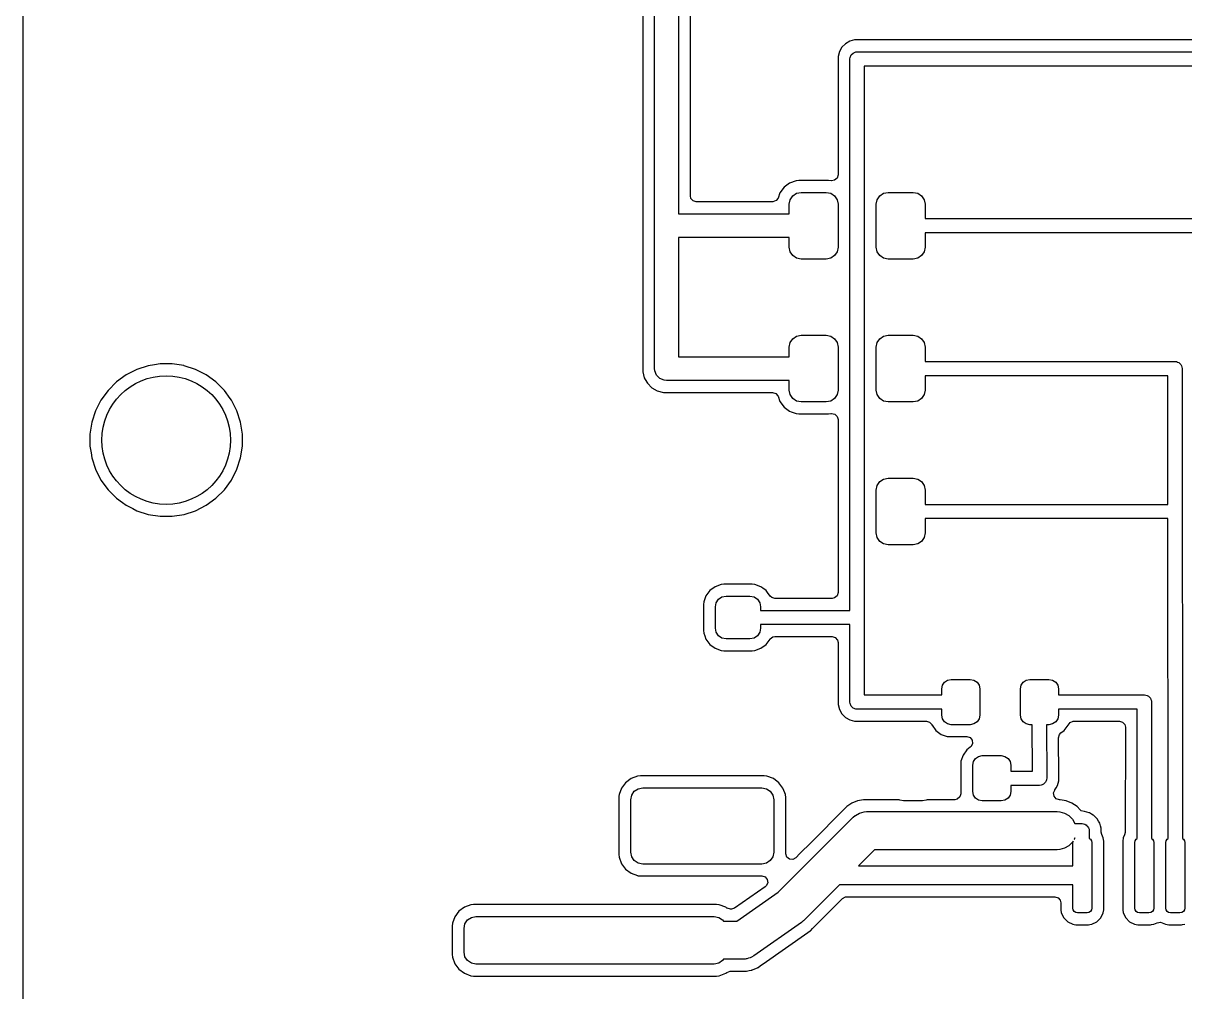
# Model space of a CAD drawing. Header units: millimetres. Extents: x 100.5 to 179.5, y -161.5 to -100.5.
# Drawn here: x 100.5 to 124.88, y -135.58 to -115.25 of the extents above; entities that cross this region are included whole.
import ezdxf

# ---------------------------------------------------------------- set-up
doc = ezdxf.new("R2010")
doc.units = ezdxf.units.MM
doc.layers.add('F.Cu', color=52, linetype='CONTINUOUS', true_color=0xb8bb26)

msp = doc.modelspace()

# ---------------------------------------------------------------- linework, layer by layer
at = {"layer": 'F.Cu', "linetype": 'CONTINUOUS'}
for p, q in [((113.4995, -105.934108), (113.4995, -122.565891)), ((113.75, -122.5), (113.75, -106)), ((114.25, -106.25), (114.25, -119.25)), ((114.5005, -118.8755), (114.5005, -106.6245)), ((100.5, -123.874038), (100.5, -112.802135)), ((117.679521, -115.754085), (117.626794, -115.84541)), ((117.754085, -115.679521), (117.679521, -115.754085)), ((117.84541, -115.626794), (117.754085, -115.679521)), ((117.845413, -115.626793), (117.84541, -115.626794)), ((117.947273, -115.5995), (117.845413, -115.626793)), ((134.132981, -115.5995), (117.947273, -115.5995)), ((117.626793, -115.845413), (117.5995, -115.947273)), ((117.5995, -115.947273), (117.5995, -118.433131)), ((117.626794, -115.84541), (117.626793, -115.845413)), ((117.85, -116), (117.852882, -115.970736)), ((117.85, -127.575), (117.85, -116)), ((117.852882, -115.970736), (117.87528, -115.916664)), ((117.87528, -115.916664), (117.916664, -115.87528)), ((117.916664, -115.87528), (117.970736, -115.852882)), ((117.970736, -115.852882), (118, -115.85)), ((118, -115.85), (134.5, -115.85)), ((134.5, -116.15), (118.15, -116.15)), ((118.15, -116.15), (118.15, -129.35)), ((117.5995, -118.433131), (117.579815, -118.50017)), ((116.467452, -118.692455), (116.381206, -118.807664)), ((116.467455, -118.692452), (116.467452, -118.692455)), ((116.582664, -118.606206), (116.467455, -118.692452)), ((116.582671, -118.606202), (116.582664, -118.606206)), ((116.717516, -118.555908), (116.582671, -118.606202)), ((116.777123, -118.549501), (116.717516, -118.555908)), ((116.777129, -118.5495), (116.777123, -118.549501)), ((117.397865, -118.5495), (116.777129, -118.5495)), ((117.397873, -118.5495), (117.397865, -118.5495)), ((117.455756, -118.555723), (117.397873, -118.5495)), ((117.462246, -118.556421), (117.455756, -118.555723)), ((117.527011, -118.545925), (117.462246, -118.556421)), ((117.579815, -118.50017), (117.527011, -118.545925)), ((114.511706, -118.927011), (114.5005, -118.8755)), ((114.557461, -118.979815), (114.511706, -118.927011)), ((116.339742, -118.918833), (116.297871, -118.974767)), ((116.381202, -118.807671), (116.339742, -118.918833)), ((116.381206, -118.807664), (116.381202, -118.807671)), ((116.59403, -118.954329), (116.648223, -118.873223)), ((116.648223, -118.873223), (116.729329, -118.81903)), ((116.729329, -118.81903), (116.825, -118.8)), ((116.825, -118.8), (117.35, -118.8)), ((117.35, -118.8), (117.445671, -118.81903)), ((117.445671, -118.81903), (117.526777, -118.873223)), ((117.526777, -118.873223), (117.58097, -118.954329)), ((118.41903, -118.954329), (118.473223, -118.873223)), ((118.473223, -118.873223), (118.554329, -118.81903)), ((118.554329, -118.81903), (118.65, -118.8)), ((118.65, -118.8), (119.175, -118.8)), ((119.175, -118.8), (119.270671, -118.81903)), ((119.270671, -118.81903), (119.351777, -118.873223)), ((119.351777, -118.873223), (119.40597, -118.954329)), ((114.6245, -118.9995), (114.557461, -118.979815)), ((116.22356, -118.9995), (114.6245, -118.9995)), ((116.232407, -118.999184), (116.22356, -118.9995)), ((116.297871, -118.974767), (116.232407, -118.999184)), ((116.575, -119.05), (116.59403, -118.954329)), ((116.575, -119.25), (116.575, -119.05)), ((117.58097, -118.954329), (117.6, -119.05)), ((117.6, -119.05), (117.6, -119.95)), ((118.4, -119.05), (118.41903, -118.954329)), ((118.4, -119.95), (118.4, -119.05)), ((119.40597, -118.954329), (119.425, -119.05)), ((119.425, -119.05), (119.425, -119.35)), ((114.25, -119.25), (116.575, -119.25)), ((119.425, -119.35), (125.175, -119.35)), ((125.175, -119.65), (119.425, -119.65)), ((119.425, -119.65), (119.425, -119.95)), ((116.575, -119.75), (114.25, -119.75)), ((114.25, -119.75), (114.25, -122.25)), ((116.575, -119.95), (116.575, -119.75)), ((116.59403, -120.045671), (116.575, -119.95)), ((116.648223, -120.126777), (116.59403, -120.045671)), ((116.729329, -120.18097), (116.648223, -120.126777)), ((117.526777, -120.126777), (117.445671, -120.18097)), ((117.58097, -120.045671), (117.526777, -120.126777)), ((117.6, -119.95), (117.58097, -120.045671)), ((118.41903, -120.045671), (118.4, -119.95)), ((118.473223, -120.126777), (118.41903, -120.045671)), ((118.554329, -120.18097), (118.473223, -120.126777)), ((119.351777, -120.126777), (119.270671, -120.18097)), ((119.40597, -120.045671), (119.351777, -120.126777)), ((119.425, -119.95), (119.40597, -120.045671)), ((116.825, -120.2), (116.729329, -120.18097)), ((117.35, -120.2), (116.825, -120.2)), ((117.445671, -120.18097), (117.35, -120.2)), ((118.65, -120.2), (118.554329, -120.18097)), ((119.175, -120.2), (118.65, -120.2)), ((119.270671, -120.18097), (119.175, -120.2)), ((116.59403, -121.954329), (116.648223, -121.873223)), ((116.648223, -121.873223), (116.729329, -121.81903)), ((116.729329, -121.81903), (116.825, -121.8)), ((116.825, -121.8), (117.35, -121.8)), ((117.35, -121.8), (117.445671, -121.81903)), ((117.445671, -121.81903), (117.526777, -121.873223)), ((117.526777, -121.873223), (117.58097, -121.954329)), ((118.41903, -121.954329), (118.473223, -121.873223)), ((118.473223, -121.873223), (118.554329, -121.81903)), ((118.554329, -121.81903), (118.65, -121.8)), ((118.65, -121.8), (119.175, -121.8)), ((119.175, -121.8), (119.270671, -121.81903)), ((119.270671, -121.81903), (119.351777, -121.873223)), ((119.351777, -121.873223), (119.40597, -121.954329)), ((116.575, -122.05), (116.59403, -121.954329)), ((116.575, -122.25), (116.575, -122.05)), ((117.58097, -121.954329), (117.6, -122.05)), ((117.6, -122.05), (117.6, -122.95)), ((118.4, -122.05), (118.41903, -121.954329)), ((118.4, -122.95), (118.4, -122.05)), ((119.40597, -121.954329), (119.425, -122.05)), ((119.425, -122.05), (119.425, -122.35)), ((114.25, -122.25), (116.575, -122.25)), ((119.425, -122.35), (124.67, -122.35)), ((124.67, -122.35), (124.699122, -122.352868)), ((124.699122, -122.352868), (124.699195, -122.352868)), ((124.699195, -122.352868), (124.699217, -122.352877)), ((124.699217, -122.352877), (124.699264, -122.352882)), ((124.699264, -122.352882), (124.726255, -122.364062)), ((124.726255, -122.364062), (124.753277, -122.375241)), ((102.885616, -122.51676), (102.661151, -122.631132)), ((103.125214, -122.43891), (102.885616, -122.51676)), ((103.258087, -122.417865), (103.125214, -122.43891)), ((103.374038, -122.3995), (103.258087, -122.417865)), ((103.625962, -122.3995), (103.374038, -122.3995)), ((103.871546, -122.438397), (103.625962, -122.3995)), ((103.874785, -122.43891), (103.871546, -122.438397)), ((104.114383, -122.51676), (103.874785, -122.43891)), ((104.268747, -122.595413), (104.114383, -122.51676)), ((104.338845, -122.63113), (104.268747, -122.595413)), ((113.4995, -122.565891), (113.533608, -122.693187)), ((113.754804, -122.548773), (113.75, -122.5)), ((113.792133, -122.638893), (113.754804, -122.548773)), ((124.753277, -122.375241), (124.753301, -122.375265)), ((124.753301, -122.375265), (124.753336, -122.37528)), ((124.753336, -122.37528), (124.773979, -122.395923)), ((124.773979, -122.395923), (124.794681, -122.416605)), ((124.794681, -122.416605), (124.794695, -122.416639)), ((124.794695, -122.416639), (124.79472, -122.416664)), ((124.79472, -122.416664), (124.805884, -122.443616)), ((124.805884, -122.443616), (124.817104, -122.470667)), ((124.817104, -122.470667), (124.817108, -122.470713)), ((124.817108, -122.470713), (124.817118, -122.470736)), ((124.817118, -122.470736), (124.817118, -122.470805)), ((124.817118, -122.470805), (124.82, -122.499929)), ((124.82, -122.499929), (124.824637, -132.365208)), ((102.457345, -122.779205), (102.279205, -122.957345)), ((102.45735, -122.779201), (102.457345, -122.779205)), ((102.661151, -122.631132), (102.45735, -122.779201)), ((104.338847, -122.631131), (104.338845, -122.63113)), ((104.338848, -122.631132), (104.338847, -122.631131)), ((104.542649, -122.779201), (104.338848, -122.631132)), ((104.542654, -122.779205), (104.542649, -122.779201)), ((104.720794, -122.957345), (104.542654, -122.779205)), ((113.533608, -122.693187), (113.553086, -122.726923)), ((113.553086, -122.726923), (113.5995, -122.807314)), ((113.5995, -122.807314), (113.692686, -122.9005)), ((113.861107, -122.707867), (113.792133, -122.638893)), ((113.951227, -122.745196), (113.861107, -122.707867)), ((114, -122.75), (113.951227, -122.745196)), ((116.575, -122.75), (114, -122.75)), ((116.575, -122.95), (116.575, -122.75)), ((124.52007, -122.65), (119.425, -122.65)), ((119.425, -122.65), (119.425, -122.95)), ((124.52134, -125.35), (124.52007, -122.65)), ((102.279201, -122.95735), (102.131132, -123.161151)), ((102.279205, -122.957345), (102.279201, -122.95735)), ((104.720798, -122.95735), (104.720794, -122.957345)), ((104.843905, -123.126793), (104.720798, -122.95735)), ((113.692686, -122.9005), (113.806814, -122.966392)), ((113.806814, -122.966392), (113.934108, -123.0005)), ((113.934108, -123.0005), (114.065892, -123.0005)), ((114.065892, -123.0005), (116.22356, -123.0005)), ((116.22356, -123.0005), (116.290599, -123.020185)), ((116.290599, -123.020185), (116.336354, -123.072989)), ((116.336354, -123.072989), (116.339742, -123.081167)), ((116.339742, -123.081167), (116.381202, -123.192328)), ((116.59403, -123.045671), (116.575, -122.95)), ((116.648223, -123.126777), (116.59403, -123.045671)), ((117.58097, -123.045671), (117.526777, -123.126777)), ((117.6, -122.95), (117.58097, -123.045671)), ((118.41903, -123.045671), (118.4, -122.95)), ((118.473223, -123.126777), (118.41903, -123.045671)), ((119.40597, -123.045671), (119.351777, -123.126777)), ((119.425, -122.95), (119.40597, -123.045671)), ((102.131132, -123.161151), (102.01676, -123.385616)), ((104.86887, -123.161155), (104.843905, -123.126793)), ((104.927991, -123.277187), (104.86887, -123.161155)), ((104.983239, -123.385616), (104.927991, -123.277187)), ((116.381202, -123.192328), (116.381206, -123.192335)), ((116.381206, -123.192335), (116.467452, -123.307544)), ((116.467452, -123.307544), (116.467455, -123.307547)), ((116.467455, -123.307547), (116.582664, -123.393793)), ((116.729329, -123.18097), (116.648223, -123.126777)), ((116.825, -123.2), (116.729329, -123.18097)), ((117.35, -123.2), (116.825, -123.2)), ((117.445671, -123.18097), (117.35, -123.2)), ((117.526777, -123.126777), (117.445671, -123.18097)), ((118.554329, -123.18097), (118.473223, -123.126777)), ((118.65, -123.2), (118.554329, -123.18097)), ((119.175, -123.2), (118.65, -123.2)), ((119.270671, -123.18097), (119.175, -123.2)), ((119.351777, -123.126777), (119.270671, -123.18097)), ((102.01676, -123.385616), (101.93891, -123.625214)), ((104.983239, -123.385618), (104.983239, -123.385616)), ((104.983241, -123.385621), (104.983239, -123.385618)), ((105.06109, -123.625215), (104.983241, -123.385621)), ((116.582664, -123.393793), (116.582671, -123.393797)), ((116.582671, -123.393797), (116.617835, -123.406912)), ((116.617835, -123.406912), (116.717517, -123.444091)), ((116.717517, -123.444091), (116.777127, -123.4505)), ((116.777127, -123.4505), (117.397872, -123.450499)), ((117.397872, -123.450499), (117.451407, -123.444744)), ((117.451407, -123.444744), (117.462247, -123.443579)), ((117.462247, -123.443579), (117.531006, -123.455986)), ((117.531006, -123.455986), (117.582143, -123.503597)), ((117.582143, -123.503597), (117.5995, -123.566869)), ((117.5995, -123.566869), (117.5995, -125.047486)), ((101.93891, -123.625215), (101.8995, -123.874038)), ((101.93891, -123.625214), (101.93891, -123.625215)), ((105.1005, -123.874038), (105.06109, -123.625215)), ((100.5, -152.401577), (100.5, -123.874038)), ((101.8995, -123.874038), (101.8995, -124.125962)), ((105.1005, -124.125962), (105.1005, -123.874038)), ((101.8995, -124.125962), (101.922288, -124.269836)), ((101.922288, -124.269836), (101.93891, -124.374785)), ((105.06109, -124.374785), (105.1005, -124.125962)), ((101.93891, -124.374785), (102.01676, -124.614383)), ((104.983241, -124.614379), (105.06109, -124.374785)), ((102.01676, -124.614383), (102.131132, -124.838848)), ((104.86887, -124.838845), (104.983241, -124.614379)), ((118.554329, -124.81903), (118.65, -124.8)), ((118.65, -124.8), (119.175, -124.8)), ((119.175, -124.8), (119.270671, -124.81903)), ((102.131132, -124.838848), (102.279201, -125.042649)), ((102.279201, -125.042649), (102.279205, -125.042654)), ((102.279205, -125.042654), (102.457345, -125.220794)), ((104.542656, -125.220793), (104.720793, -125.042656)), ((104.720793, -125.042656), (104.86887, -124.838845)), ((118.4, -125.05), (118.41903, -124.954329)), ((118.41903, -124.954329), (118.473223, -124.873223)), ((118.473223, -124.873223), (118.554329, -124.81903)), ((119.270671, -124.81903), (119.351777, -124.873223)), ((119.351777, -124.873223), (119.40597, -124.954329)), ((119.40597, -124.954329), (119.425, -125.05)), ((102.457345, -125.220794), (102.45735, -125.220798)), ((102.45735, -125.220798), (102.58288, -125.312)), ((104.338845, -125.36887), (104.542656, -125.220793)), ((117.5995, -125.047486), (117.6, -125.05)), ((117.6, -125.05), (117.6, -125.95)), ((118.4, -125.95), (118.4, -125.05)), ((119.425, -125.05), (119.425, -125.35)), ((102.58288, -125.312), (102.661155, -125.36887)), ((102.661155, -125.36887), (102.79761, -125.438397)), ((102.79761, -125.438397), (102.885616, -125.483239)), ((102.885616, -125.483239), (102.885618, -125.483239)), ((102.885618, -125.483239), (102.885621, -125.483241)), ((102.885621, -125.483241), (103.125215, -125.56109)), ((103.874785, -125.56109), (104.114379, -125.483241)), ((104.114379, -125.483241), (104.338845, -125.36887)), ((119.425, -125.35), (124.52134, -125.35)), ((103.125215, -125.56109), (103.374038, -125.6005)), ((103.374038, -125.6005), (103.374039, -125.6005)), ((103.374039, -125.6005), (103.625961, -125.6005)), ((103.625961, -125.6005), (103.625962, -125.6005)), ((103.625962, -125.6005), (103.874785, -125.56109)), ((124.521481, -125.65), (119.425, -125.65)), ((119.425, -125.65), (119.425, -125.95)), ((124.524637, -132.365693), (124.521481, -125.65)), ((117.6, -125.95), (117.5995, -125.952513)), ((117.5995, -125.952513), (117.5995, -127.2005)), ((118.41903, -126.045671), (118.4, -125.95)), ((119.425, -125.95), (119.40597, -126.045671)), ((118.473223, -126.126777), (118.41903, -126.045671)), ((118.554329, -126.18097), (118.473223, -126.126777)), ((118.65, -126.2), (118.554329, -126.18097)), ((119.175, -126.2), (118.65, -126.2)), ((119.270671, -126.18097), (119.175, -126.2)), ((119.351777, -126.126777), (119.270671, -126.18097)), ((119.40597, -126.045671), (119.351777, -126.126777)), ((114.910313, -127.160313), (114.828373, -127.269771)), ((115.019773, -127.078372), (114.910313, -127.160313)), ((115.147885, -127.030587), (115.019773, -127.078372)), ((115.204509, -127.024501), (115.147885, -127.030587)), ((115.204518, -127.0245), (115.204509, -127.024501)), ((115.795493, -127.0245), (115.204518, -127.0245)), ((115.85211, -127.030587), (115.795493, -127.0245)), ((115.852112, -127.030587), (115.85211, -127.030587)), ((115.852114, -127.030588), (115.852112, -127.030587)), ((115.980226, -127.078372), (115.852114, -127.030588)), ((115.980228, -127.078373), (115.980226, -127.078372)), ((116.023911, -127.111074), (115.980228, -127.078373)), ((116.089687, -127.160313), (116.023911, -127.111074)), ((116.11977, -127.2005), (116.089687, -127.160313)), ((116.175399, -127.274811), (116.11977, -127.2005)), ((117.5995, -127.2005), (117.579815, -127.267539)), ((114.780587, -127.397889), (114.7745, -127.454498)), ((114.7745, -127.454498), (114.7745, -127.995481)), ((114.828373, -127.269771), (114.780587, -127.397889)), ((115.025, -127.5), (115.042127, -127.413896)), ((115.042127, -127.413896), (115.090901, -127.340901)), ((115.090901, -127.340901), (115.163896, -127.292127)), ((115.163896, -127.292127), (115.25, -127.275)), ((115.25, -127.275), (115.75, -127.275)), ((115.75, -127.275), (115.836104, -127.292127)), ((115.836104, -127.292127), (115.909099, -127.340901)), ((115.909099, -127.340901), (115.957873, -127.413896)), ((115.957873, -127.413896), (115.975, -127.5)), ((116.207627, -127.304815), (116.175399, -127.274811)), ((116.274666, -127.3245), (116.207627, -127.304815)), ((117.4755, -127.3245), (116.274666, -127.3245)), ((117.527011, -127.313294), (117.4755, -127.3245)), ((117.579815, -127.267539), (117.527011, -127.313294)), ((115.025, -127.95), (115.025, -127.5)), ((115.975, -127.5), (115.975, -127.575)), ((115.975, -127.575), (117.85, -127.575)), ((115.042127, -128.036104), (115.025, -127.95)), ((115.975, -127.95), (115.957873, -128.036104)), ((117.85, -127.875), (115.975, -127.875)), ((115.975, -127.875), (115.975, -127.95)), ((117.85, -129.5), (117.85, -127.875)), ((114.7745, -127.995481), (114.774501, -127.99549)), ((114.774501, -127.99549), (114.780587, -128.052114)), ((114.780587, -128.052114), (114.802969, -128.112119)), ((114.802969, -128.112119), (114.828372, -128.180226)), ((114.828372, -128.180226), (114.910313, -128.289687)), ((115.090901, -128.109099), (115.042127, -128.036104)), ((115.163896, -128.157873), (115.090901, -128.109099)), ((115.25, -128.175), (115.163896, -128.157873)), ((115.75, -128.175), (115.25, -128.175)), ((115.836104, -128.157873), (115.75, -128.175)), ((115.909099, -128.109099), (115.836104, -128.157873)), ((115.957873, -128.036104), (115.909099, -128.109099)), ((116.089687, -128.289687), (116.171628, -128.180226)), ((116.171627, -128.180226), (116.175399, -128.175189)), ((116.171628, -128.180226), (116.171627, -128.180226)), ((116.175399, -128.175189), (116.231333, -128.133318)), ((116.231333, -128.133318), (116.274666, -128.1255)), ((116.274666, -128.1255), (117.4755, -128.1255)), ((117.4755, -128.1255), (117.542539, -128.145185)), ((117.542539, -128.145185), (117.588294, -128.197989)), ((117.588294, -128.197989), (117.5995, -128.2495)), ((114.910313, -128.289687), (115.019774, -128.371628)), ((115.019774, -128.371628), (115.147886, -128.419412)), ((115.147886, -128.419412), (115.204515, -128.4255)), ((115.204515, -128.4255), (115.795484, -128.425499)), ((115.795484, -128.425499), (115.852114, -128.419412)), ((115.852114, -128.419412), (115.980226, -128.371628)), ((115.980226, -128.371628), (116.089687, -128.289687)), ((117.5995, -128.2495), (117.5995, -129.447273)), ((119.775, -129.225), (119.790224, -129.148463)), ((119.790224, -129.148463), (119.833579, -129.083579)), ((119.833579, -129.083579), (119.898463, -129.040224)), ((119.898463, -129.040224), (119.975, -129.025)), ((119.975, -129.025), (120.375, -129.025)), ((120.375, -129.025), (120.451537, -129.040224)), ((120.451537, -129.040224), (120.516421, -129.083579)), ((120.516421, -129.083579), (120.559776, -129.148463)), ((120.559776, -129.148463), (120.575, -129.225)), ((121.425, -129.225), (121.440224, -129.148463)), ((121.440224, -129.148463), (121.483579, -129.083579)), ((121.483579, -129.083579), (121.548463, -129.040224)), ((121.548463, -129.040224), (121.625, -129.025)), ((121.625, -129.025), (122.025, -129.025)), ((122.025, -129.025), (122.101537, -129.040224)), ((122.101537, -129.040224), (122.166421, -129.083579)), ((122.166421, -129.083579), (122.209776, -129.148463)), ((122.209776, -129.148463), (122.225, -129.225)), ((118.15, -129.35), (119.775, -129.35)), ((119.775, -129.35), (119.775, -129.225)), ((120.575, -129.225), (120.575, -129.775)), ((121.425, -129.775), (121.425, -129.225)), ((122.225, -129.225), (122.225, -129.35)), ((122.225, -129.35), (124.03, -129.35)), ((124.03, -129.35), (124.059264, -129.352882)), ((124.059264, -129.352882), (124.059362, -129.352922)), ((124.059362, -129.352922), (124.059466, -129.352923)), ((124.059466, -129.352923), (124.086021, -129.363965)), ((124.086021, -129.363965), (124.113336, -129.37528)), ((124.113336, -129.37528), (124.113411, -129.375355)), ((124.113411, -129.375355), (124.113507, -129.375395)), ((124.113507, -129.375395), (124.133807, -129.395751)), ((124.133807, -129.395751), (124.15472, -129.416664)), ((124.15472, -129.416664), (124.15476, -129.416762)), ((124.15476, -129.416762), (124.154834, -129.416836)), ((124.154834, -129.416836), (124.165824, -129.443471)), ((117.5995, -129.447273), (117.5995, -129.552727)), ((117.5995, -129.552727), (117.626793, -129.654587)), ((117.626793, -129.654587), (117.67952, -129.745913)), ((117.852882, -129.529264), (117.85, -129.5)), ((117.87528, -129.583336), (117.852882, -129.529264)), ((117.916664, -129.62472), (117.87528, -129.583336)), ((117.970736, -129.647118), (117.916664, -129.62472)), ((118, -129.65), (117.970736, -129.647118)), ((119.775, -129.65), (118, -129.65)), ((119.775, -129.775), (119.775, -129.65)), ((123.879794, -129.65), (122.225, -129.65)), ((122.225, -129.65), (122.225, -129.775)), ((123.876061, -132.364741), (123.879794, -129.65)), ((124.165824, -129.443471), (124.177118, -129.470736)), ((124.18, -129.500207), (124.17606, -132.366159)), ((124.177118, -129.470736), (124.177118, -129.470842)), ((124.177118, -129.470842), (124.177158, -129.470939)), ((124.177158, -129.470939), (124.18, -129.500207)), ((117.67952, -129.745913), (117.754087, -129.82048)), ((117.754087, -129.82048), (117.845413, -129.873207)), ((117.845413, -129.873207), (117.947273, -129.9005)), ((117.947273, -129.9005), (119.453648, -129.9005)), ((119.453648, -129.9005), (119.520687, -129.920185)), ((119.520687, -129.920185), (119.566442, -129.972989)), ((119.790224, -129.851537), (119.775, -129.775)), ((119.833579, -129.916421), (119.790224, -129.851537)), ((119.898463, -129.959776), (119.833579, -129.916421)), ((120.516421, -129.916421), (120.451537, -129.959776)), ((120.559776, -129.851537), (120.516421, -129.916421)), ((120.575, -129.775), (120.559776, -129.851537)), ((121.440224, -129.851537), (121.425, -129.775)), ((121.483579, -129.916421), (121.440224, -129.851537)), ((121.548463, -129.959776), (121.483579, -129.916421)), ((122.166421, -129.916421), (122.101537, -129.959776)), ((122.209776, -129.851537), (122.166421, -129.916421)), ((122.225, -129.775), (122.209776, -129.851537)), ((122.47003, -129.926771), (122.534982, -129.901022)), ((122.534982, -129.901022), (122.546352, -129.9005)), ((122.546352, -129.9005), (123.504778, -129.9005)), ((123.504778, -129.9005), (123.571817, -129.920185)), ((123.571817, -129.920185), (123.617572, -129.972989)), ((119.566442, -129.972989), (119.57069, -129.983548)), ((119.57069, -129.983548), (119.572205, -129.987878)), ((119.572205, -129.987878), (119.572206, -129.987881)), ((119.572206, -129.987881), (119.572207, -129.987882)), ((119.572207, -129.987882), (119.65285, -130.09715)), ((119.65285, -130.09715), (119.762118, -130.177793)), ((119.975, -129.975), (119.898463, -129.959776)), ((120.375, -129.975), (119.975, -129.975)), ((120.451537, -129.959776), (120.375, -129.975)), ((121.625, -129.975), (121.548463, -129.959776)), ((121.676484, -129.975), (121.625, -129.975)), ((121.679531, -130.95), (121.676484, -129.975)), ((122.025, -129.975), (121.976485, -129.975)), ((121.976485, -129.975), (121.979999, -131.099531)), ((122.101537, -129.959776), (122.025, -129.975)), ((122.247314, -130.18109), (122.2782, -130.148036)), ((122.2782, -130.148036), (122.34715, -130.09715)), ((122.34715, -130.09715), (122.427793, -129.987882)), ((122.427793, -129.987882), (122.42931, -129.983548)), ((122.42931, -129.983548), (122.47003, -129.926771)), ((123.617572, -129.972989), (123.628778, -130.02467)), ((123.628778, -130.02467), (123.625739, -132.235582)), ((119.762118, -130.177793), (119.804845, -130.192744)), ((119.804845, -130.192744), (119.890299, -130.222646)), ((119.890299, -130.222646), (119.92073, -130.2255)), ((119.92073, -130.2255), (120.301815, -130.2255)), ((120.301815, -130.2255), (120.368854, -130.245185)), ((120.368854, -130.245185), (120.414609, -130.297989)), ((120.424553, -130.367147), (120.395528, -130.430703)), ((120.414609, -130.297989), (120.424553, -130.367147)), ((122.227839, -130.248188), (122.247314, -130.18109)), ((122.230308, -131.03806), (122.227839, -130.248188)), ((120.222206, -130.612119), (120.177353, -130.740298)), ((120.222207, -130.612117), (120.222206, -130.612119)), ((120.30285, -130.50285), (120.222207, -130.612117)), ((120.375449, -130.44927), (120.30285, -130.50285)), ((120.395528, -130.430703), (120.375449, -130.44927)), ((120.483579, -130.683579), (120.548463, -130.640224)), ((120.548463, -130.640224), (120.625, -130.625)), ((120.625, -130.625), (121.025, -130.625)), ((121.025, -130.625), (121.101537, -130.640224)), ((121.101537, -130.640224), (121.166421, -130.683579)), ((120.177353, -130.7403), (120.1745, -130.77073)), ((120.1745, -130.77073), (120.1745, -131.425499)), ((120.177353, -130.740298), (120.177353, -130.7403)), ((120.425, -130.825), (120.440224, -130.748463)), ((120.425, -131.375), (120.425, -130.825)), ((120.440224, -130.748463), (120.483579, -130.683579)), ((121.166421, -130.683579), (121.209776, -130.748463)), ((121.209776, -130.748463), (121.225, -130.825)), ((121.225, -130.825), (121.225, -130.95)), ((113.257664, -131.106206), (113.142455, -131.192452)), ((113.257671, -131.106202), (113.257664, -131.106206)), ((113.392516, -131.055908), (113.257671, -131.106202)), ((113.452123, -131.049501), (113.392516, -131.055908)), ((113.452129, -131.0495), (113.452123, -131.049501)), ((116.047864, -131.0495), (113.452129, -131.0495)), ((116.047873, -131.0495), (116.047864, -131.0495)), ((116.047881, -131.0495), (116.047873, -131.0495)), ((116.047883, -131.049501), (116.047881, -131.0495)), ((116.107483, -131.055908), (116.047883, -131.049501)), ((116.242328, -131.106202), (116.107482, -131.055908)), ((116.107482, -131.055908), (116.107483, -131.055908)), ((116.242335, -131.106206), (116.242328, -131.106202)), ((116.357544, -131.192452), (116.242335, -131.106206)), ((121.225, -130.95), (121.679531, -130.95)), ((121.977118, -131.129264), (121.966033, -131.156024)), ((121.977209, -131.128804), (121.977118, -131.129025)), ((121.977118, -131.129025), (121.977118, -131.129264)), ((121.979999, -131.099531), (121.977209, -131.128804)), ((122.2305, -131.040917), (122.230308, -131.03806)), ((122.2305, -131.047273), (122.2305, -131.040917)), ((122.2305, -131.099319), (122.2305, -131.047273)), ((122.230663, -131.151475), (122.2305, -131.099319)), ((113.056202, -131.307671), (113.005908, -131.442517)), ((113.056206, -131.307664), (113.056202, -131.307671)), ((113.142452, -131.192455), (113.056206, -131.307664)), ((113.142455, -131.192452), (113.142452, -131.192455)), ((113.26903, -131.454329), (113.323223, -131.373223)), ((113.323223, -131.373223), (113.404329, -131.31903)), ((113.404329, -131.31903), (113.5, -131.3)), ((113.5, -131.3), (116, -131.3)), ((116, -131.3), (116.095671, -131.31903)), ((116.095671, -131.31903), (116.176777, -131.373223)), ((116.176777, -131.373223), (116.23097, -131.454329)), ((116.357547, -131.192455), (116.357544, -131.192452)), ((116.443793, -131.307664), (116.357547, -131.192455)), ((116.443797, -131.307671), (116.443793, -131.307664)), ((116.480546, -131.406202), (116.443797, -131.307671)), ((120.440224, -131.451537), (120.425, -131.375)), ((121.225, -131.375), (121.209776, -131.451537)), ((121.83, -131.25), (121.225, -131.25)), ((121.225, -131.25), (121.225, -131.375)), ((121.859264, -131.247118), (121.83, -131.25)), ((121.859484, -131.247026), (121.859264, -131.247118)), ((121.859724, -131.247026), (121.859484, -131.247026)), ((121.886544, -131.235817), (121.859724, -131.247026)), ((121.913336, -131.22472), (121.886544, -131.235817)), ((121.913505, -131.22455), (121.913336, -131.22472)), ((121.913725, -131.224459), (121.913505, -131.22455)), ((121.934192, -131.203863), (121.913725, -131.224459)), ((121.95472, -131.183336), (121.934192, -131.203863)), ((121.954811, -131.183115), (121.95472, -131.183336)), ((121.95498, -131.182946), (121.954811, -131.183115)), ((121.966033, -131.156024), (121.95498, -131.182946)), ((122.122991, -131.407852), (122.147155, -131.350272)), ((122.147155, -131.350272), (122.150809, -131.345484)), ((122.150809, -131.345484), (122.150974, -131.345268)), ((122.150974, -131.345268), (122.151243, -131.344916)), ((122.151243, -131.344916), (122.151245, -131.344911)), ((122.151245, -131.344911), (122.151247, -131.34491)), ((122.151247, -131.34491), (122.177133, -131.299747)), ((122.177133, -131.299747), (122.203207, -131.254587)), ((122.203207, -131.254587), (122.203208, -131.254581)), ((122.203208, -131.254581), (122.203406, -131.254104)), ((122.203406, -131.254104), (122.203487, -131.253907)), ((122.203487, -131.253907), (122.203686, -131.253424)), ((122.203686, -131.253423), (122.203688, -131.25342)), ((122.203686, -131.253424), (122.203686, -131.253423)), ((122.203688, -131.25342), (122.21701, -131.20307)), ((122.21701, -131.20307), (122.2305, -131.152727)), ((122.2305, -131.152723), (122.230503, -131.152712)), ((122.2305, -131.152727), (122.2305, -131.152723)), ((122.230503, -131.152712), (122.230562, -131.152259)), ((122.230562, -131.152259), (122.230613, -131.151871)), ((122.230613, -131.151871), (122.230663, -131.151487)), ((122.230663, -131.151487), (122.230663, -131.151475)), ((112.999501, -131.502123), (112.9995, -131.502135)), ((112.9995, -131.502135), (112.9995, -132.69787)), ((113.002609, -131.473207), (112.999501, -131.502123)), ((113.005908, -131.442517), (113.002609, -131.473207)), ((113.25, -131.55), (113.26903, -131.454329)), ((113.25, -132.65), (113.25, -131.55)), ((116.23097, -131.454329), (116.25, -131.55)), ((116.25, -131.55), (116.25, -132.65)), ((116.494091, -131.442517), (116.480546, -131.406202)), ((116.500499, -131.502128), (116.494091, -131.442517)), ((116.500499, -132.680218), (116.500499, -131.502128)), ((117.89187, -131.623534), (117.785331, -131.694721)), ((118.010255, -131.574498), (117.89187, -131.623534)), ((118.010261, -131.574496), (118.010255, -131.574498)), ((118.135929, -131.549499), (118.010261, -131.574496)), ((118.883083, -131.549499), (118.135929, -131.549499)), ((118.898463, -131.559776), (118.883083, -131.549499)), ((118.975, -131.575), (118.898463, -131.559776)), ((119.375, -131.575), (118.975, -131.575)), ((119.451537, -131.559776), (119.375, -131.575)), ((119.466917, -131.549499), (119.451537, -131.559776)), ((120.0505, -131.549499), (119.466917, -131.549499)), ((120.102011, -131.538293), (120.0505, -131.549499)), ((120.154815, -131.492538), (120.102011, -131.538293)), ((120.1745, -131.425499), (120.154815, -131.492538)), ((120.483579, -131.516421), (120.440224, -131.451537)), ((120.548463, -131.559776), (120.483579, -131.516421)), ((120.625, -131.575), (120.548463, -131.559776)), ((121.025, -131.575), (120.625, -131.575)), ((121.101537, -131.559776), (121.025, -131.575)), ((121.166421, -131.516421), (121.101537, -131.559776)), ((121.209776, -131.451537), (121.166421, -131.516421)), ((122.132935, -131.47701), (122.122991, -131.407852)), ((122.17869, -131.529814), (122.132935, -131.47701)), ((122.245729, -131.549499), (122.17869, -131.529814)), ((122.264069, -131.549499), (122.245729, -131.549499)), ((122.264071, -131.549499), (122.264069, -131.549499)), ((122.389738, -131.574496), (122.264071, -131.549499)), ((122.389744, -131.574498), (122.389738, -131.574496)), ((122.508124, -131.623532), (122.389744, -131.574498)), ((122.508133, -131.623537), (122.508124, -131.623532)), ((122.614667, -131.694721), (122.508133, -131.623537)), ((117.785324, -131.694727), (116.984141, -132.495913)), ((117.785331, -131.694721), (117.785324, -131.694727)), ((117.964158, -131.878234), (118.046927, -131.830447)), ((118.046927, -131.830447), (118.14779, -131.803421)), ((118.14779, -131.803421), (118.2, -131.799999)), ((118.2, -131.799999), (122.2, -131.799999)), ((122.2, -131.799999), (122.25221, -131.803421)), ((122.25221, -131.803421), (122.353073, -131.830447)), ((122.353073, -131.830447), (122.443505, -131.882658)), ((122.614668, -131.694722), (122.614667, -131.694721)), ((122.614669, -131.694723), (122.614668, -131.694722)), ((122.682852, -131.762906), (122.614669, -131.694723)), ((122.704045, -131.779891), (122.682852, -131.762906)), ((122.762696, -131.796774), (122.704045, -131.779891)), ((122.762516, -131.798203), (122.762696, -131.796774)), ((122.765033, -131.798521), (122.762516, -131.798203)), ((122.765545, -131.798553), (122.765033, -131.798521)), ((122.771218, -131.7993), (122.765545, -131.798553)), ((122.771859, -131.799383), (122.771218, -131.7993)), ((122.772682, -131.799487), (122.771859, -131.799383)), ((122.822314, -131.812785), (122.772682, -131.799487)), ((122.822951, -131.812954), (122.822314, -131.812785)), ((122.872637, -131.825983), (122.822951, -131.812954)), ((122.873323, -131.826268), (122.872637, -131.825983)), ((122.873959, -131.82653), (122.873323, -131.826268)), ((122.874559, -131.826774), (122.873959, -131.82653)), ((122.919122, -131.852504), (122.874559, -131.826774)), ((122.919542, -131.852745), (122.919122, -131.852504)), ((122.952641, -131.87162), (122.919542, -131.852745)), ((122.964239, -131.878234), (122.952641, -131.87162)), ((116.341921, -133.492392), (117.917157, -131.917157)), ((117.917157, -131.917157), (117.956495, -131.882658)), ((117.956495, -131.882658), (117.964158, -131.878234)), ((122.443505, -131.882658), (122.517341, -131.956494)), ((122.517341, -131.956494), (122.569552, -132.046926)), ((122.569552, -132.046926), (122.570375, -132.049999)), ((122.570375, -132.049999), (122.72, -132.049999)), ((122.72, -132.049999), (122.74774, -132.05273)), ((122.74774, -132.05273), (122.748479, -132.052727)), ((122.748479, -132.052727), (122.748726, -132.052828)), ((122.748726, -132.052828), (122.749264, -132.052881)), ((122.749264, -132.052881), (122.775898, -132.063913)), ((122.775898, -132.063913), (122.80267, -132.074836)), ((122.80267, -132.074836), (122.80296, -132.075123)), ((122.80296, -132.075123), (122.803336, -132.075279)), ((122.803336, -132.075279), (122.823707, -132.09565)), ((122.823707, -132.09565), (122.844274, -132.115999)), ((122.844274, -132.115999), (122.844432, -132.116375)), ((122.964894, -131.878737), (122.964239, -131.878234)), ((122.965434, -131.879149), (122.964894, -131.878737)), ((122.965889, -131.879494), (122.965434, -131.879149)), ((123.002154, -131.91576), (122.965889, -131.879494)), ((123.002624, -131.916228), (123.002154, -131.91576)), ((123.039191, -131.952407), (123.002624, -131.916228)), ((123.039607, -131.952949), (123.039191, -131.952407)), ((123.040013, -131.953475), (123.039607, -131.952949)), ((123.040458, -131.954049), (123.040013, -131.953475)), ((123.040478, -131.954084), (123.040458, -131.954049)), ((123.04048, -131.954086), (123.040478, -131.954084)), ((123.066159, -131.998565), (123.04048, -131.954086)), ((123.066493, -131.999139), (123.066159, -131.998565)), ((123.092398, -132.04346), (123.066493, -131.999139)), ((123.092699, -132.044185), (123.092398, -132.04346)), ((123.092943, -132.044771), (123.092699, -132.044185)), ((123.093196, -132.045374), (123.092943, -132.044771)), ((123.093205, -132.045409), (123.093196, -132.045374)), ((123.093207, -132.045412), (123.093205, -132.045409)), ((123.106552, -132.095221), (123.093207, -132.045412)), ((123.106647, -132.095569), (123.106552, -132.095221)), ((123.120222, -132.14517), (123.106647, -132.095569)), ((122.569552, -132.353072), (122.554495, -132.379151)), ((122.570375, -132.349999), (122.569552, -132.353072)), ((122.570798, -132.349999), (122.570375, -132.349999)), ((122.570894, -132.368193), (122.570798, -132.349999)), ((122.844432, -132.116375), (122.84472, -132.116663)), ((122.84472, -132.116663), (122.855758, -132.14331)), ((122.855758, -132.14331), (122.86696, -132.169951)), ((122.86696, -132.169951), (122.867015, -132.170488)), ((122.867015, -132.170488), (122.867118, -132.170735)), ((122.867118, -132.170735), (122.867118, -132.171472)), ((122.867118, -132.171472), (122.869998, -132.199199)), ((122.869998, -132.199199), (122.870869, -132.362691)), ((123.120326, -132.145956), (123.120222, -132.14517)), ((123.120407, -132.146561), (123.120326, -132.145956)), ((123.1205, -132.14724), (123.120407, -132.146561)), ((123.1205, -132.19866), (123.1205, -132.14724)), ((123.120502, -132.199318), (123.1205, -132.19866)), ((123.120658, -132.228699), (123.120502, -132.199318)), ((123.133255, -132.282501), (123.120658, -132.228699)), ((123.16557, -132.348601), (123.133255, -132.282501)), ((123.165573, -132.348607), (123.16557, -132.348601)), ((123.1755, -132.416739), (123.165573, -132.348607)), ((123.584425, -132.348611), (123.5745, -132.416739)), ((123.584429, -132.348601), (123.584425, -132.348611)), ((123.61314, -132.28987), (123.584429, -132.348601)), ((123.625739, -132.235582), (123.61314, -132.28987)), ((116.984141, -132.495913), (116.84783, -132.632224)), ((118.365686, -132.599999), (118.028485, -132.9372)), ((122.2, -132.599999), (118.365686, -132.599999)), ((122.25221, -132.596577), (122.2, -132.599999)), ((122.353073, -132.569551), (122.25221, -132.596577)), ((122.443505, -132.51734), (122.353073, -132.569551)), ((122.517341, -132.443504), (122.443505, -132.51734)), ((122.530996, -132.419851), (122.517341, -132.443504)), ((122.525, -132.45), (122.530996, -132.419851)), ((122.525, -132.9372), (122.525, -132.45)), ((122.554495, -132.379151), (122.570894, -132.368193)), ((122.870869, -132.362691), (122.895711, -132.379289)), ((122.895711, -132.379289), (122.917388, -132.411732)), ((122.917388, -132.411732), (122.925, -132.45)), ((122.925, -132.45), (122.925, -133.825)), ((123.175, -132.45), (123.1755, -132.447486)), ((123.175, -133.825), (123.175, -132.45)), ((123.1755, -132.447486), (123.1755, -132.416739)), ((123.5745, -132.416739), (123.5745, -132.447486)), ((123.5745, -132.447486), (123.575, -132.45)), ((123.575, -132.45), (123.575, -133.825)), ((123.825, -132.45), (123.832612, -132.411732)), ((123.825, -133.825), (123.825, -132.45)), ((123.832612, -132.411732), (123.854289, -132.379289)), ((123.854289, -132.379289), (123.876061, -132.364741)), ((124.17606, -132.366159), (124.195711, -132.379289)), ((124.195711, -132.379289), (124.217388, -132.411732)), ((124.217388, -132.411732), (124.225, -132.45)), ((124.225, -132.45), (124.225, -133.825)), ((124.475, -132.45), (124.482612, -132.411732)), ((124.475, -133.825), (124.475, -132.45)), ((124.482612, -132.411732), (124.504289, -132.379289)), ((124.504289, -132.379289), (124.524637, -132.365693)), ((124.824637, -132.365208), (124.845711, -132.379289)), ((124.845711, -132.379289), (124.867388, -132.411732)), ((124.867388, -132.411732), (124.875, -132.45)), ((124.875, -132.45), (124.875, -133.825)), ((112.9995, -132.69787), (112.999501, -132.697876)), ((112.999501, -132.697876), (113.005908, -132.757483)), ((113.005908, -132.757483), (113.056202, -132.892328)), ((113.26903, -132.745671), (113.25, -132.65)), ((113.323223, -132.826777), (113.26903, -132.745671)), ((113.404329, -132.88097), (113.323223, -132.826777)), ((116.176777, -132.826777), (116.095671, -132.88097)), ((116.23097, -132.745671), (116.176777, -132.826777)), ((116.25, -132.65), (116.23097, -132.745671)), ((116.500815, -132.689036), (116.500499, -132.680218)), ((116.525231, -132.754501), (116.500815, -132.689036)), ((116.581165, -132.796372), (116.525231, -132.754501)), ((116.650856, -132.801357), (116.581165, -132.796372)), ((116.71218, -132.767873), (116.650856, -132.801357)), ((116.799863, -132.680191), (116.71218, -132.767873)), ((116.84783, -132.632224), (116.799863, -132.680191)), ((113.056202, -132.892328), (113.056206, -132.892335)), ((113.056206, -132.892335), (113.142452, -133.007544)), ((113.142452, -133.007544), (113.142455, -133.007547)), ((113.142455, -133.007547), (113.257664, -133.093793)), ((113.5, -132.9), (113.404329, -132.88097)), ((116, -132.9), (113.5, -132.9)), ((116.095671, -132.88097), (116, -132.9)), ((118.028485, -132.9372), (122.525, -132.9372)), ((113.257664, -133.093793), (113.257671, -133.093797)), ((113.257671, -133.093797), (113.392517, -133.144091)), ((113.392517, -133.144091), (113.392516, -133.144091)), ((113.392516, -133.144091), (113.399444, -133.144835)), ((113.399444, -133.144835), (113.452127, -133.1505)), ((113.452127, -133.1505), (116.000145, -133.150499)), ((116.000145, -133.150499), (116.067184, -133.170184)), ((116.067184, -133.170184), (116.112939, -133.222987)), ((116.122883, -133.292146), (116.093858, -133.355702)), ((116.112939, -133.222987), (116.122883, -133.292146)), ((116.071254, -133.376084), (115.426969, -133.827085)), ((115.473911, -134.1), (116.341921, -133.492392)), ((116.093858, -133.355702), (116.071254, -133.376084)), ((117.627886, -133.3378), (116.882843, -134.082843)), ((122.525, -133.3378), (117.627886, -133.3378)), ((122.525, -133.825), (122.525, -133.3378)), ((109.757664, -133.806206), (109.642455, -133.892452)), ((109.757671, -133.806202), (109.757664, -133.806206)), ((109.892516, -133.755908), (109.757671, -133.806202)), ((109.952123, -133.749501), (109.892516, -133.755908)), ((109.952129, -133.7495), (109.952123, -133.749501)), ((115.047864, -133.7495), (109.952129, -133.7495)), ((115.047873, -133.7495), (115.047864, -133.7495)), ((115.047881, -133.7495), (115.047873, -133.7495)), ((115.047883, -133.749501), (115.047881, -133.7495)), ((115.107483, -133.755908), (115.047883, -133.749501)), ((115.242328, -133.806202), (115.107482, -133.755908)), ((115.107482, -133.755908), (115.107483, -133.755908)), ((115.242331, -133.806204), (115.242328, -133.806202)), ((115.267128, -133.824767), (115.242331, -133.806204)), ((117.065863, -134.254081), (117.695327, -133.624619)), ((117.695327, -133.624619), (117.75665, -133.591134)), ((117.75665, -133.591134), (117.783008, -133.5883)), ((117.783008, -133.5883), (122.1505, -133.5883)), ((122.1505, -133.5883), (122.217539, -133.607985)), ((122.217539, -133.607985), (122.263294, -133.660789)), ((122.263294, -133.660789), (122.2745, -133.7123)), ((122.2745, -133.7123), (122.2745, -133.85826)), ((109.556202, -134.007671), (109.50591, -134.142513)), ((109.556206, -134.007664), (109.556202, -134.007671)), ((109.642452, -133.892455), (109.556206, -134.007664)), ((109.642455, -133.892452), (109.642452, -133.892455)), ((109.823223, -134.073223), (109.904329, -134.01903)), ((109.904329, -134.01903), (110, -134)), ((110, -134), (115, -134)), ((115, -134), (115.095671, -134.01903)), ((115.095671, -134.01903), (115.176777, -134.073223)), ((115.2744, -133.829815), (115.267128, -133.824767)), ((115.341439, -133.8495), (115.2744, -133.829815)), ((115.35586, -133.8495), (115.341439, -133.8495)), ((115.36076, -133.849403), (115.35586, -133.8495)), ((115.426969, -133.827085), (115.36076, -133.849403)), ((122.2745, -133.85826), (122.284426, -133.926391)), ((122.284426, -133.926391), (122.335803, -134.031485)), ((122.335803, -134.031485), (122.418514, -134.114196)), ((122.532612, -133.863268), (122.525, -133.825)), ((122.554289, -133.895711), (122.532612, -133.863268)), ((122.586732, -133.917388), (122.554289, -133.895711)), ((122.625, -133.925), (122.586732, -133.917388)), ((122.825, -133.925), (122.625, -133.925)), ((122.863268, -133.917388), (122.825, -133.925)), ((122.895711, -133.895711), (122.863268, -133.917388)), ((122.917388, -133.863268), (122.895711, -133.895711)), ((122.925, -133.825), (122.917388, -133.863268)), ((123.031483, -134.114198), (123.114198, -134.031483)), ((123.114198, -134.031483), (123.165573, -133.926393)), ((123.165573, -133.926393), (123.1755, -133.85826)), ((123.1755, -133.827513), (123.175, -133.825)), ((123.1755, -133.85826), (123.1755, -133.827513)), ((123.575, -133.825), (123.5745, -133.827513)), ((123.5745, -133.827513), (123.5745, -133.85826)), ((123.5745, -133.85826), (123.584426, -133.926391)), ((123.584426, -133.926391), (123.635803, -134.031485)), ((123.635803, -134.031485), (123.718514, -134.114196)), ((123.832612, -133.863268), (123.825, -133.825)), ((123.854289, -133.895711), (123.832612, -133.863268)), ((123.886732, -133.917388), (123.854289, -133.895711)), ((123.925, -133.925), (123.886732, -133.917388)), ((124.125, -133.925), (123.925, -133.925)), ((124.163268, -133.917388), (124.125, -133.925)), ((124.195711, -133.895711), (124.163268, -133.917388)), ((124.217388, -133.863268), (124.195711, -133.895711)), ((124.225, -133.825), (124.217388, -133.863268)), ((124.482612, -133.863268), (124.475, -133.825)), ((124.504289, -133.895711), (124.482612, -133.863268)), ((124.536732, -133.917388), (124.504289, -133.895711)), ((124.575, -133.925), (124.536732, -133.917388)), ((124.775, -133.925), (124.575, -133.925)), ((124.813268, -133.917388), (124.775, -133.925)), ((124.845711, -133.895711), (124.813268, -133.917388)), ((124.867388, -133.863268), (124.845711, -133.895711)), ((124.875, -133.825), (124.867388, -133.863268)), ((109.505909, -134.142517), (109.4995, -134.202127)), ((109.4995, -134.202127), (109.4995, -134.202134)), ((109.4995, -134.202134), (109.4995, -134.202135)), ((109.4995, -134.202135), (109.4995, -134.79787)), ((109.50591, -134.142513), (109.505909, -134.142517)), ((109.75, -134.25), (109.76903, -134.154329)), ((109.75, -134.75), (109.75, -134.25)), ((109.76903, -134.154329), (109.823223, -134.073223)), ((115.176777, -134.073223), (115.194669, -134.1)), ((115.194669, -134.1), (115.473911, -134.1)), ((116.829385, -134.127693), (115.829385, -134.827693)), ((116.839161, -134.119848), (116.829385, -134.127693)), ((116.843505, -134.117341), (116.839161, -134.119848)), ((116.856602, -134.105855), (116.843505, -134.117341)), ((116.870195, -134.094949), (116.856602, -134.105855)), ((116.87342, -134.091106), (116.870195, -134.094949)), ((116.882843, -134.082843), (116.87342, -134.091106)), ((116.968317, -134.336246), (117.014669, -134.305277)), ((117.014669, -134.305277), (117.014678, -134.305267)), ((117.014678, -134.305267), (117.01938, -134.30141)), ((117.01938, -134.30141), (117.019547, -134.301614)), ((117.019547, -134.301614), (117.021068, -134.300338)), ((117.020896, -134.300138), (117.02551, -134.296179)), ((117.021068, -134.300338), (117.020896, -134.300138)), ((117.02551, -134.296179), (117.025525, -134.296169)), ((117.025525, -134.296169), (117.064073, -134.25591)), ((117.064073, -134.25591), (117.065863, -134.254081)), ((122.418514, -134.114196), (122.418515, -134.114196)), ((122.418515, -134.114196), (122.418517, -134.114198)), ((122.418517, -134.114198), (122.523607, -134.165573)), ((122.523607, -134.165573), (122.557673, -134.170536)), ((122.557673, -134.170536), (122.591739, -134.1755)), ((122.591739, -134.1755), (122.59174, -134.1755)), ((122.59174, -134.1755), (122.858261, -134.1755)), ((122.858261, -134.1755), (122.880971, -134.172191)), ((122.880971, -134.172191), (122.926393, -134.165573)), ((122.926393, -134.165573), (123.031483, -134.114198)), ((123.718514, -134.114196), (123.718515, -134.114196)), ((123.718515, -134.114196), (123.718517, -134.114198)), ((123.718517, -134.114198), (123.823607, -134.165573)), ((123.823607, -134.165573), (123.857673, -134.170536)), ((123.857673, -134.170536), (123.891739, -134.1755)), ((123.891739, -134.1755), (123.89174, -134.1755)), ((123.89174, -134.1755), (124.158261, -134.1755)), ((124.158261, -134.1755), (124.180971, -134.172191)), ((124.180971, -134.172191), (124.226393, -134.165573)), ((124.226393, -134.165573), (124.295541, -134.131768)), ((124.295541, -134.131768), (124.364413, -134.12001)), ((124.364413, -134.12001), (124.404458, -134.131768)), ((124.404458, -134.131768), (124.473607, -134.165573)), ((124.473607, -134.165573), (124.507673, -134.170536)), ((124.507673, -134.170536), (124.541739, -134.1755)), ((124.541739, -134.1755), (124.54174, -134.1755)), ((124.54174, -134.1755), (124.808261, -134.1755)), ((124.808261, -134.1755), (124.830971, -134.172191)), ((124.830971, -134.172191), (124.876393, -134.165573)), ((116.02859, -134.994022), (116.966242, -134.337666)), ((116.966242, -134.337666), (116.968317, -134.336246)), ((109.76903, -134.845671), (109.75, -134.75)), ((109.4995, -134.79787), (109.499501, -134.797876)), ((109.499501, -134.797876), (109.505908, -134.857483)), ((109.505908, -134.857483), (109.556202, -134.992328)), ((109.556202, -134.992328), (109.556206, -134.992335)), ((109.556206, -134.992335), (109.642452, -135.107544)), ((109.823223, -134.926777), (109.76903, -134.845671)), ((109.904329, -134.98097), (109.823223, -134.926777)), ((110, -135), (109.904329, -134.98097)), ((115, -135), (110, -135)), ((115.095671, -134.98097), (115, -135)), ((115.176777, -134.926777), (115.095671, -134.98097)), ((115.194669, -134.9), (115.176777, -134.926777)), ((115.6, -134.9), (115.194669, -134.9)), ((115.65221, -134.896578), (115.6, -134.9)), ((115.669102, -134.892051), (115.65221, -134.896578)), ((115.686522, -134.89053), (115.669102, -134.892051)), ((115.719337, -134.878591), (115.686522, -134.89053)), ((115.753073, -134.869552), (115.719337, -134.878591)), ((115.768217, -134.860808), (115.753073, -134.869552)), ((115.78465, -134.85483), (115.768217, -134.860808)), ((115.829385, -134.827693), (115.78465, -134.85483)), ((115.92055, -135.069652), (115.966206, -135.037692)), ((115.966206, -135.037692), (115.968381, -135.036203)), ((115.968381, -135.036203), (116.014669, -135.005276)), ((116.014669, -135.005276), (116.014673, -135.005271)), ((116.014673, -135.005271), (116.019381, -135.001409)), ((116.019381, -135.001409), (116.019547, -135.001611)), ((116.019547, -135.001611), (116.02859, -134.994022)), ((109.642452, -135.107544), (109.642455, -135.107547)), ((109.642455, -135.107547), (109.757664, -135.193793)), ((109.757664, -135.193793), (109.757671, -135.193797)), ((109.757671, -135.193797), (109.892517, -135.244091)), ((109.892517, -135.244091), (109.892516, -135.244091)), ((109.892516, -135.244091), (109.899444, -135.244835)), ((109.899444, -135.244835), (109.952127, -135.2505)), ((109.952127, -135.2505), (115.047872, -135.250499)), ((115.047872, -135.250499), (115.107483, -135.244091)), ((115.107483, -135.244091), (115.242331, -135.193796)), ((115.242331, -135.193796), (115.267128, -135.175233)), ((115.267128, -135.175233), (115.332592, -135.150816)), ((115.332592, -135.150816), (115.341439, -135.1505)), ((115.341439, -135.1505), (115.53219, -135.1505)), ((115.53219, -135.1505), (115.543951, -135.151529)), ((115.543951, -135.151529), (115.543971, -135.15127)), ((115.543971, -135.15127), (115.55004, -135.151735)), ((115.55004, -135.151735), (115.550046, -135.151734)), ((115.550046, -135.151734), (115.550047, -135.151735)), ((115.550047, -135.151735), (115.605681, -135.150528)), ((115.605681, -135.150528), (115.608368, -135.1505)), ((115.608368, -135.1505), (115.664069, -135.1505)), ((115.664069, -135.1505), (115.670127, -135.149903)), ((115.670127, -135.149903), (115.670152, -135.150165)), ((115.670152, -135.150165), (115.672134, -135.149948)), ((115.672103, -135.149687), (115.678146, -135.148958)), ((115.672134, -135.149948), (115.672103, -135.149687)), ((115.678146, -135.148958), (115.678153, -135.148958)), ((115.678153, -135.148958), (115.732494, -135.136917)), ((115.732494, -135.136917), (115.735107, -135.136369)), ((115.735107, -135.136369), (115.775566, -135.12832)), ((115.775566, -135.12832), (115.789744, -135.125501)), ((115.789744, -135.125501), (115.789746, -135.125499)), ((115.789746, -135.125499), (115.795582, -135.12373)), ((115.795582, -135.12373), (115.795658, -135.123982)), ((115.795658, -135.123982), (115.79755, -135.123385)), ((115.797468, -135.123134), (115.80325, -135.121242)), ((115.79755, -135.123385), (115.797468, -135.123134)), ((115.80325, -135.121242), (115.803257, -135.121241)), ((115.803257, -135.121241), (115.854244, -135.098814)), ((115.854244, -135.098814), (115.856672, -135.097776)), ((115.856672, -135.097776), (115.908127, -135.076465)), ((115.908127, -135.076465), (115.90813, -135.076462)), ((115.90813, -135.076462), (115.913501, -135.073592)), ((115.913501, -135.073592), (115.913625, -135.073825)), ((115.913625, -135.073825), (115.91537, -135.072868)), ((115.915241, -135.072638), (115.920537, -135.069657)), ((115.91537, -135.072868), (115.915241, -135.072638)), ((115.920537, -135.069657), (115.92055, -135.069652))]:
    msp.add_line(p, q, dxfattribs=at)
at = {"layer": 'F.Cu'}
for radius in [1.35, 1.349999]:
    msp.add_circle((103.5, -124), radius, dxfattribs=at)

doc.saveas('drawing.dxf')
